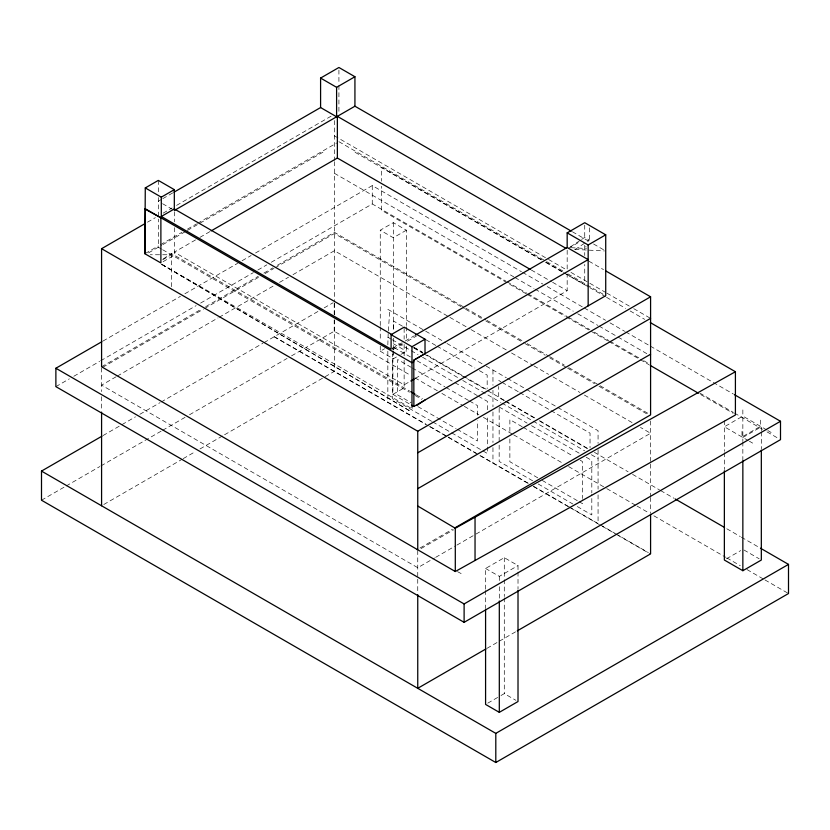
<?xml version="1.0" encoding="UTF-8"?>
<svg xmlns="http://www.w3.org/2000/svg" width="830" height="830" viewBox="0 0 830 830"><rect width="100%" height="100%" fill="white"/><g stroke="black" fill="none" stroke-linecap="round" stroke-linejoin="round"><path stroke-width="0.62" stroke-dasharray="4.15 3.11" d="M387.838 344.855L388.212 332.125M388.305 330.848L389.81 310.482M163.323 258.898L171.343 253.482L409.626 391.055M570.272 246.967L580.606 240.109M581.643 239.424L584.735 237.359L589.373 240.036L587.308 241.416M574.91 249.643L586.281 242.101M161.674 199.293L158.312 201.234L161.518 203.091M162.794 198.65L172.858 192.84M147.481 222.191L155.314 217.668M163.147 213.144L172.101 207.967M176.583 205.384L331.056 116.2M145.281 253.482L158.312 245.96M160.553 244.663L181.874 232.359M187.476 229.122L196.451 223.944M197.571 223.291L336.679 142.988M148.539 252.87L161.674 245.296M162.794 244.643L186.304 231.072M187.424 230.429L322.912 152.201M195.538 239.912L174.321 252.154L404.137 384.84L409.719 381.613M200.009 237.328L210.063 231.529M162.659 259.769L171.343 254.758L150.251 254.758M163.116 261.678L174.321 255.204L174.321 226.901M103.003 341.047L180.411 296.351M184.903 293.758L237.639 263.318M242.121 260.724L251.096 255.536M255.588 252.953L372.265 185.588L521.437 271.701M55.88 386.635L69.347 378.854M73.829 376.27L99.631 361.372M100.752 360.718L196.119 305.658M200.611 303.075L253.347 272.624M257.829 270.041L266.804 264.853M271.296 262.259L372.265 203.962L505.729 281.017M101.582 366.767L201.202 309.248M205.684 306.664L258.296 276.286M263.899 273.06L272.852 267.882M277.324 265.299L334.417 232.338L464.468 307.432M102.702 367.306L203.443 309.144M204.564 308.501L259.417 276.826M265.009 273.599L273.973 268.422M275.093 267.779L334.417 233.531L464.468 308.615M116.127 376.747L101.582 385.151L417.749 567.689L434.547 557.999M117.248 376.104L218 317.932M219.12 317.288L273.973 285.624M279.565 282.387L288.518 277.22M293 274.637L334.417 250.722L448.781 316.749M380.264 325.495L380.264 230.201L393.316 222.658L406.378 230.201L406.378 325.495M406.378 230.201L393.316 237.733L380.264 230.201M103.003 435.574L120.89 425.251M122.01 424.597L135.435 416.857M139.907 414.274L160.034 402.654M161.155 402L262.913 343.257M264.033 342.614L318.679 311.053M324.219 307.857L333.089 302.743M41.5 500.22L65.051 486.629M66.172 485.975L99.818 466.553M100.938 465.91L161.497 430.946M162.618 430.293L185.049 417.345M189.531 414.761L287.097 358.425M291.579 355.842L334.2 331.232L410.477 375.274M103.812 504.484L182.092 459.291M183.212 458.637L195.507 451.541M199.989 448.957L223.467 435.397M224.588 434.754L334.417 371.342L334.417 320.017M380.264 346.089L380.264 351.246L384.612 348.735M392.196 348.527L403.048 342.261M405.248 340.995L414.18 335.828M392.912 349.638L404.137 343.163M407.489 341.223L416.421 336.067M568.27 248.398L579.247 242.059M380.264 351.246L393.316 358.788L399.853 355.012M400.942 354.389L406.378 351.246L406.378 346.089M415.301 378.387L567.17 290.708L567.17 274.284M392.912 350.914L392.912 394.364L404.137 387.89L404.137 359.577M161.964 264.625L409.117 410.497L412.323 408.651M419.99 548.018L452.454 529.27M421.111 548.557L453.574 529.81M435.657 557.345L455.815 545.715M456.925 545.071L474.843 534.728M475.964 534.084L650.585 433.26L640.501 427.44M485.581 589.176L485.581 568.467L504.287 557.667L518.013 565.583L518.013 570.76M485.581 568.467L499.307 576.383L518.013 565.583M742.85 437.462L761.328 426.786L761.328 430.666M487.086 648.282L498.259 641.829M499.38 641.185L516.156 631.495M726.53 558.777L740.671 550.612M487.781 703.145L499.888 696.152M500.988 695.519L504.287 693.621L515.897 700.313M571.03 247.703L586.447 248.492M574.879 249.425L586.447 250.017L585.876 246.303M589.02 250.152L604.437 250.94M457.475 571.631L462.02 574.049M572.41 231.767L589.155 241.437M593.575 243.989L605.724 251.002M588.927 261.201L603.503 269.615M334.417 135.84L547.437 258.825M548.557 259.479L566.496 269.833M570.988 272.416L605.744 292.492M606.865 293.135L629.285 306.083M633.767 308.667L650.585 318.378M338.92 141.691L545.507 260.962M546.628 261.606L563.446 271.317M567.928 273.9L584.735 283.611M586.945 284.887L603.514 294.453M541.606 259.842L381.406 167.349L381.406 181.21M546.088 262.425L565.126 273.423M566.247 274.066L588.657 287.004M589.777 287.647L605.464 296.704M606.574 297.348L625.623 308.345M630.105 310.939L644.671 319.343M541.025 259.645L354.929 152.201L354.929 150.935M545.507 262.228L562.315 271.939M563.446 272.582L584.735 284.887L584.735 264.448M531.304 269.999L551.483 281.65M552.604 282.293L567.17 290.708M522.558 272.354L542.737 284.005M547.229 286.599L583.116 307.318M584.237 307.961L605.547 320.266M610.029 322.86L624.616 331.274M625.737 331.917L649.288 345.519M650.409 346.162L733.398 394.084M334.417 173.304L513.801 276.867M514.922 277.521L533.991 288.518M535.111 289.172L573.229 311.177M577.711 313.761L597.89 325.412M599.011 326.065L616.949 336.42M618.07 337.073L647.224 353.902M766.775 429.93L742.85 416.11L724.362 426.786L748.287 440.606M767.864 430.563L771.132 432.451M506.85 281.661L527.04 293.322M528.16 293.965L567.419 316.635M568.54 317.278L589.85 329.583M594.332 332.166L608.909 340.591M610.029 341.234L639.193 358.072M643.675 360.666L649.288 363.903M699.752 393.036L733.398 412.458M734.519 413.112L762.563 429.297M767.045 431.891L779.38 439.008M525.919 293.644L381.406 210.208L381.406 186.252M527.04 294.287L565.126 316.282M566.247 316.925L607.695 340.86M608.815 341.504L639.069 358.965M640.189 359.618L649.153 364.785M700.686 394.541L733.17 413.299M749.376 441.228L752.644 443.116M465.599 308.075L485.778 319.726M486.899 320.37L522.776 341.089M527.258 343.672L548.557 355.977M549.678 356.62L564.255 365.034M568.747 367.628L599.011 385.11M600.132 385.753L650.585 414.876M465.599 309.258L481.286 318.326M485.778 320.909L523.896 342.925M525.017 343.568L545.196 355.219M549.678 357.813L566.496 367.514M567.616 368.167L594.529 383.699M599.011 386.292L649.465 415.415M449.901 317.392L470.081 329.043M471.201 329.697L507.078 350.405M511.56 352.999L532.86 365.293M533.991 365.947L548.557 374.361M553.05 376.945L579.952 392.486M584.434 395.07L632.647 422.906M387.838 309.341L424.566 330.548M425.686 331.191L445.866 342.842M446.986 343.495L485.104 365.501M486.224 366.144L506.373 377.775M507.493 378.428L525.38 388.751M526.5 389.405L556.691 406.835M557.812 407.478L598.067 430.718L598.067 443.386M498.706 380.441L500.936 381.727M502.046 382.371L518.76 392.019M519.87 392.663L549.948 410.02M551.058 410.663L590.037 433.167L590.037 447.764M402.488 326.211L393.565 321.065L393.565 330.89M425.883 339.719L435.916 345.508M437.026 346.151L474.916 368.032M479.377 370.605L487.169 375.108L487.169 388.616M414.025 347.345L422.812 352.418M413.631 347.386L422.543 352.532M426.994 355.105L462.652 375.689M463.773 376.332L486.058 389.197M413.838 348.081L422.812 353.258M423.933 353.912L486.754 390.173M487.874 390.826L504.702 400.537M505.823 401.181L534.987 418.019M539.479 420.613L587.713 448.459M594.436 452.35L628.092 471.772M632.574 474.366L659.497 489.908M660.618 490.561L674.085 498.332M726.8 528.772L740.267 536.543M741.387 537.186L759.336 547.551M504.277 400.683L498.706 397.466L498.706 386.521M505.397 401.326L535.464 418.683M539.915 421.256L587.816 448.906M162.587 203.703L173.263 209.866M387.838 337.219L391.2 339.148M392.32 339.792L418.04 354.649M422.512 357.232L458.295 377.889M462.767 380.472L500.781 402.415M501.901 403.069L532.092 420.499M533.213 421.142L584.652 450.835M591.354 454.716L598.067 458.585M393.316 343.703L406.378 351.246M499.162 406.98L527.071 423.093M531.532 425.676L579.537 453.388M586.229 457.247L591.811 460.474L591.811 492.896M410.425 356.962L392.58 346.66L392.58 349.202M417.117 360.822L453.917 382.07M455.027 382.713L477.323 395.588M478.443 396.232L487.366 401.378L487.366 410.279M743.929 549.989L759.16 558.777M522.143 426.703L509.869 419.617L509.869 432.378M523.263 427.357L573.489 456.355M580.18 460.214L582.411 461.501L582.411 498.498M411.172 367.317L397.695 359.535L397.695 394.945L411.172 402.726M412.303 367.97L444.87 386.77M445.99 387.423L468.452 400.392M469.573 401.035L477.437 405.58L477.437 415.695M414.959 377.868L437.4 390.816M441.882 393.41L463.192 405.714M464.323 406.358L478.9 414.782M483.392 417.376L512.556 434.215M513.677 434.858L563.03 463.358M568.643 466.595L605.661 487.967M606.782 488.611L635.946 505.449M637.067 506.093L649.402 513.22M653.895 515.814L725.679 557.262M726.8 557.905L740.267 565.676M747 569.567L763.818 579.278M764.938 579.921L788.5 593.523M416.224 394.862L422.812 398.67M161.57 249.114L158.312 247.236L158.312 219.13M162.659 249.737L409.398 392.196M415.01 395.433L421.744 399.323M417.915 406.617L456.095 428.664M457.226 429.307L477.437 440.979L477.437 420.748M537.767 477.831L509.869 461.719L509.869 437.483M542.229 480.404L577.95 501.03M579.07 501.673L582.411 503.603L582.411 499.774M392.912 394.364L411.68 405.206M161.684 264.22L411.981 408.733M431.61 421.287L392.58 398.753L392.58 354.286M432.731 421.931L450.565 432.233M451.686 432.876L487.366 453.481L487.366 415.363M532.653 480.788L499.162 461.449L499.162 443.293M538.234 484.004L572.835 503.986M577.307 506.559L591.811 514.942L591.811 494.192M274.336 336.658L425.863 424.14M430.334 426.724L447.111 436.404M448.231 437.047L476.181 453.19M480.653 455.774L528.741 483.537M533.213 486.121L567.876 506.134M568.996 506.777L598.067 523.564L598.067 494.255M600.298 524.851L614.833 533.244M615.943 533.887L648.355 552.593M274.097 336.793L428.353 425.863M429.473 426.506L447.412 436.86M448.532 437.514L478.806 454.985M479.927 455.639L528.139 483.465M533.742 486.702L569.619 507.421M570.739 508.064L601.013 525.546M602.134 526.189L616.711 534.603M617.831 535.257L650.347 554.025M161.653 264.251L409.117 410.497M761.328 431.963L761.328 448.781M760.498 420.125L760.498 426.309L742.01 436.974L742.01 430.791M742.85 409.927L742.85 441.342M742.85 441.985L742.85 460.1M724.362 420.603L724.362 451.364M724.362 452.661L724.362 469.479M650.585 420.976L650.585 462.777M650.585 464.063L650.585 496.143M650.585 497.419L650.585 512.826M598.067 449.715L598.067 489.161M589.373 227.825L589.373 240.036M584.735 225.148L584.735 238.884M584.735 245.275L584.735 255.505M567.17 250.297L567.17 269.242M518.013 572.057L518.013 588.885M504.287 557.667L504.287 578.375M504.287 579.672L504.287 596.511M504.287 597.797L504.287 693.621M499.162 408.277L499.162 441.996M499.307 576.383L499.307 581.56M499.307 586.737L499.307 599.685M492.958 370.035L492.958 385.234M492.958 390.297L492.958 406.814M492.958 411.919L492.958 442.494M492.958 447.588L492.958 462.87M485.581 590.472L485.581 608.598M417.749 550.498L417.749 577.95M417.749 579.236L417.749 593.357M406.378 326.781L406.378 340.943M404.137 328.358L404.137 339.221M404.137 344.419L404.137 358.311M393.316 222.658L393.316 330.828M393.316 338.183L393.316 349.772M393.316 351.059L393.316 358.788M387.838 351.225L387.838 402.187M380.264 326.781L380.264 340.943M372.265 185.588L372.265 203.962M338.92 70.042L338.92 84.121M338.92 85.397L338.92 113.544M334.417 120.609L334.417 160.387M334.417 161.674L334.417 302.047M334.417 303.334L334.417 314.881M334.2 303.365L334.2 314.767M334.2 319.83L334.2 331.232M174.321 211.743L174.321 221.849M171.343 253.482L171.343 289.836M158.312 180.401L158.312 192.653M158.312 197.561L158.312 217.844M101.582 367.949L101.582 391.563M101.582 396.699L101.582 410.809"/><path stroke-width="1.25" d="M416.992 405.351L425.012 399.936M173.978 192.187L320.588 107.547L320.588 78.072L338.92 67.489L354.929 76.734L354.929 106.209L571.289 231.124M413.89 361.756L411.981 362.731L145.281 208.755L144.866 253.721L145.281 187.922L158.312 180.401L174.321 189.645L174.321 208.953L391.802 334.521M320.588 78.072L336.596 87.316L354.929 76.734M145.281 187.922L161.3 197.167L174.321 189.645M650.274 322.58L735.411 371.736L735.411 415.01L455.297 571.517L101.582 366.767L101.582 248.689L145.24 223.478M174.321 208.953L161.3 216.474L391.106 349.16L391.106 334.677L404.137 327.155L425.012 339.2L425.012 353.684L413.786 360.168L413.89 406.482L605.724 295.729L605.724 234.817L584.735 222.71L567.17 232.857L567.17 247.506L415.301 335.185M144.866 209.004L161.3 218L161.3 197.167M174.321 210.478L354.929 106.209M211.173 230.885L337.364 158.032L530.183 269.345M734.519 394.727L780.501 421.277L780.501 439.661L464.115 622.324L55.88 386.635L55.88 368.25L101.883 341.69M760.456 548.194L788.5 564.39L788.5 593.523L495.801 762.511L41.5 500.22L41.5 471.087L101.883 436.217M391.106 334.677L411.981 346.722L425.012 339.2M567.17 232.857L588.159 244.964L605.724 234.817M410.829 380.97L414.18 379.03M101.582 248.689L417.749 431.227L650.585 296.798L650.585 414.876L454.695 527.984M417.749 452.807L650.585 318.378M417.749 488.673L650.585 354.244M417.106 549.678L417.749 549.304L417.749 431.227M455.297 571.517L455.297 528.243L735.411 371.736M55.88 368.25L464.115 603.939L780.501 421.277M485.965 648.925L417.749 688.309L417.749 594.633M517.277 630.852L650.585 553.88L650.585 514.102M724.362 470.766L724.362 560.032L742.85 570.708L761.328 560.032L761.328 450.068M485.581 609.894L485.581 704.421L499.307 712.337L518.013 701.537L518.013 590.182M41.5 471.087L495.801 733.378L788.5 564.39M567.17 247.506L588.159 259.614L413.786 360.168M605.744 270.912L650.585 296.798M566.05 248.388L337.364 116.356L337.364 158.032M320.588 107.547L336.596 116.791L336.596 87.316M650.274 365.439L698.445 393.244M675.205 498.975L724.559 527.475M410.726 391.687L415.125 394.229M411.68 405.206L413.89 406.482M144.866 253.721L160.885 262.965L160.885 218.249M417.749 506.03L455.297 528.243M742.85 460.743L742.85 570.708M588.159 244.964L588.159 305.865M499.307 600.982L499.307 712.337M495.801 733.378L495.801 762.511M475.04 516.841L475.04 560.125M464.115 603.939L464.115 622.324M411.981 346.722L411.981 407.447M101.582 412.095L101.582 505.771"/></g></svg>
